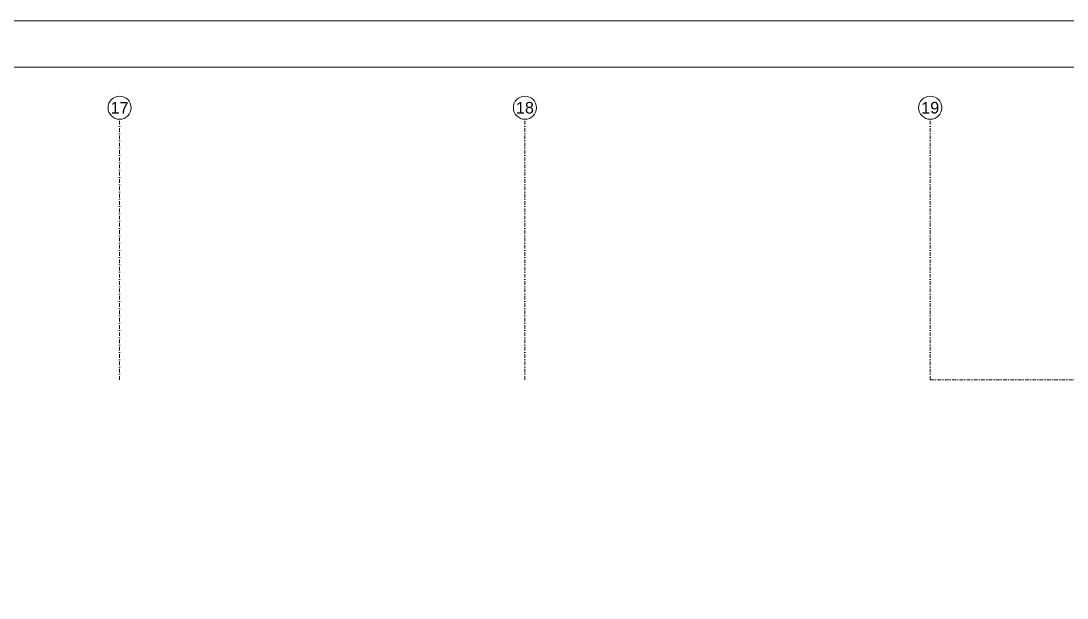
# Model space of a CAD drawing. Extents: x -2050 to 29725, y -1777 to 6820.
# Drawn here: x 15042 to 16849, y 3208 to 4205 of the extents above; entities that cross this region are included whole.
import ezdxf
from ezdxf.enums import TextEntityAlignment as Align

# ---------------------------------------------------------------- set-up
doc = ezdxf.new("R2010")
doc.units = 0
doc.header["$LTSCALE"] = 25
doc.header["$MEASUREMENT"] = 0
doc.linetypes.add('DASHDOT2', pattern=[0.5, 0.25, -0.125, 0, -0.125])
doc.layers.get('0').update_dxf_attribs({"color": 9, "lineweight": 9})
doc.layers.add('24', color=9, linetype='DASHDOT2', lineweight=9)
doc.layers.add('40A', color=9, linetype='Continuous', lineweight=9)
doc.styles.add('Arial', font='arial.ttf', dxfattribs={"height": 2.5})

# ---------------------------------------------------------------- blocks, each defined once
blk = doc.blocks.new('0_aks')
at = {"linetype": 'Continuous'}
blk.add_circle((0, 0), 2, dxfattribs=at)
at = {"style": 'Arial'}
blk.add_attdef('AKS', text='', height=2, dxfattribs=at).set_placement((0, 0), align=Align.MIDDLE_CENTER)
blk = doc.blocks.new('P-AKS_AUDI')
at = {"layer": '24'}
for points in [[(-1400, 800), (-1400, 1250)], [(-700, 800), (-700, 1250)], [(0, 800), (0, 1250)], [(0, 800), (360, 800)]]:
    blk.add_lwpolyline(points, dxfattribs=at)
at = {"layer": '24', "xscale": 10, "yscale": 10, "zscale": 10}
for p, values in [((-1400, 1270), {'AKS': '17'}), ((-700, 1270), {'AKS': '18'}), ((0, 1270), {'AKS': '19'})]:
    blk.add_blockref('0_aks', p, dxfattribs=at).add_auto_attribs(values)
blk = doc.blocks.new('p-2. kat planı')
at = {"layer": '24'}
blk.add_blockref('P-AKS_AUDI', (16612.5, 2785), dxfattribs=at)

msp = doc.modelspace()

# ---------------------------------------------------------------- linework, layer by layer
at = {"layer": '40A'}
for points in [[(17835, 4205), (11890, 4205), (11890, 0), (17835, 0)], [(17295.06, 80), (11970, 80), (11970, 4125), (17295.06, 4125)]]:
    msp.add_lwpolyline(points, close=True, dxfattribs=at)

# ---------------------------------------------------------------- block references
msp.add_blockref('p-2. kat planı', (0, 0))

doc.saveas('drawing.dxf')
